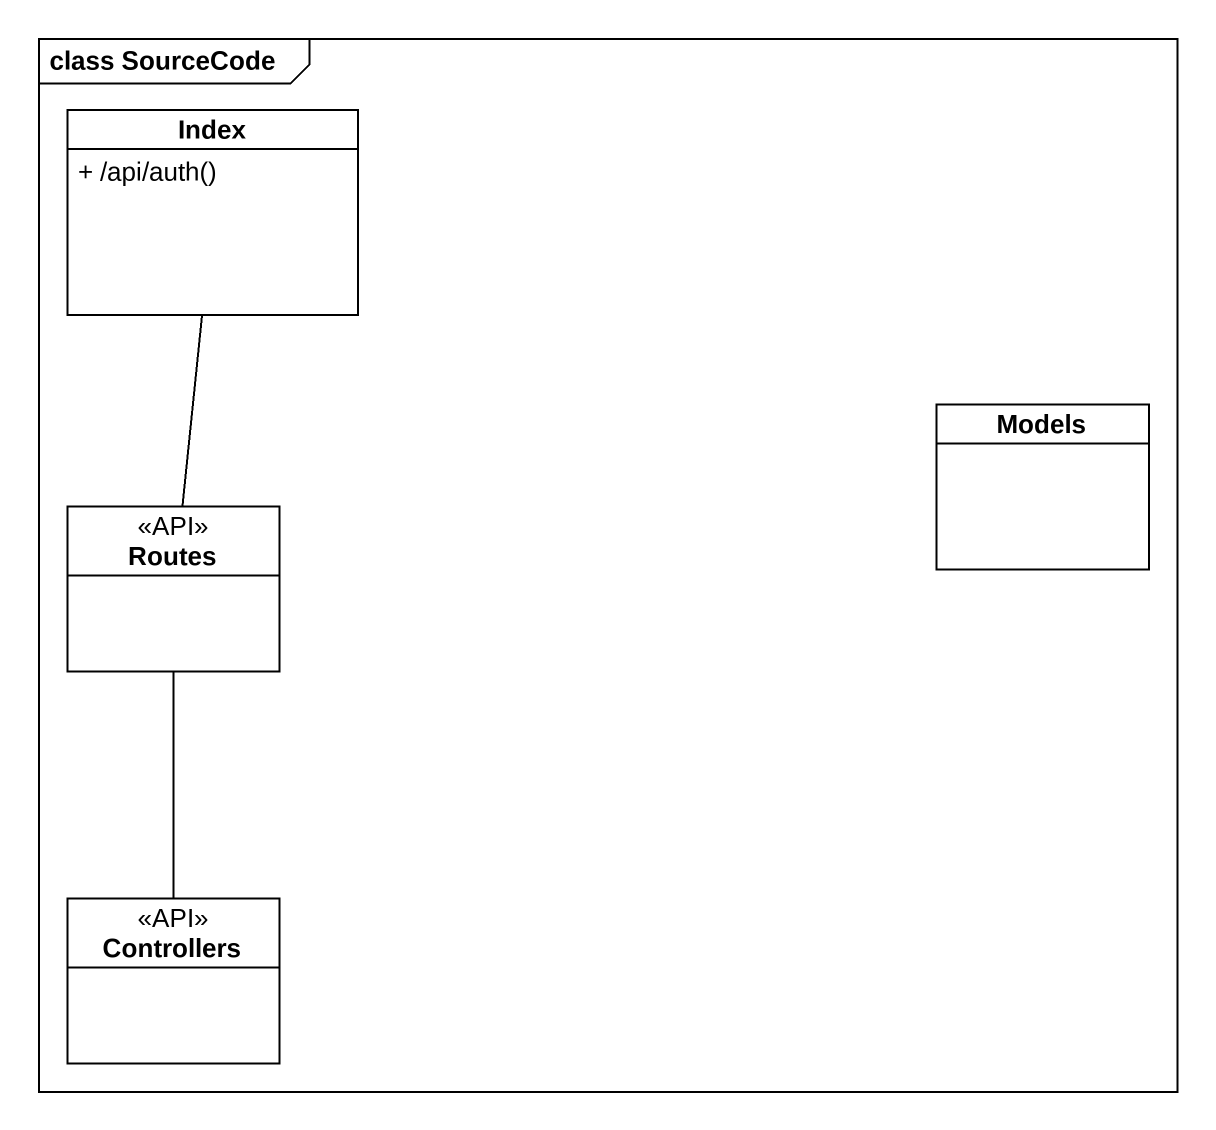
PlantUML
@startuml
mainframe class SourceCode
hide circle
hide empty members
skinparam classAttributeIconSize 0
class Index {
  + /api/auth()
}
class Models
class Routes <<API>>
class Controllers <<API>>
Index -- Routes
Routes -- Controllers
@enduml
